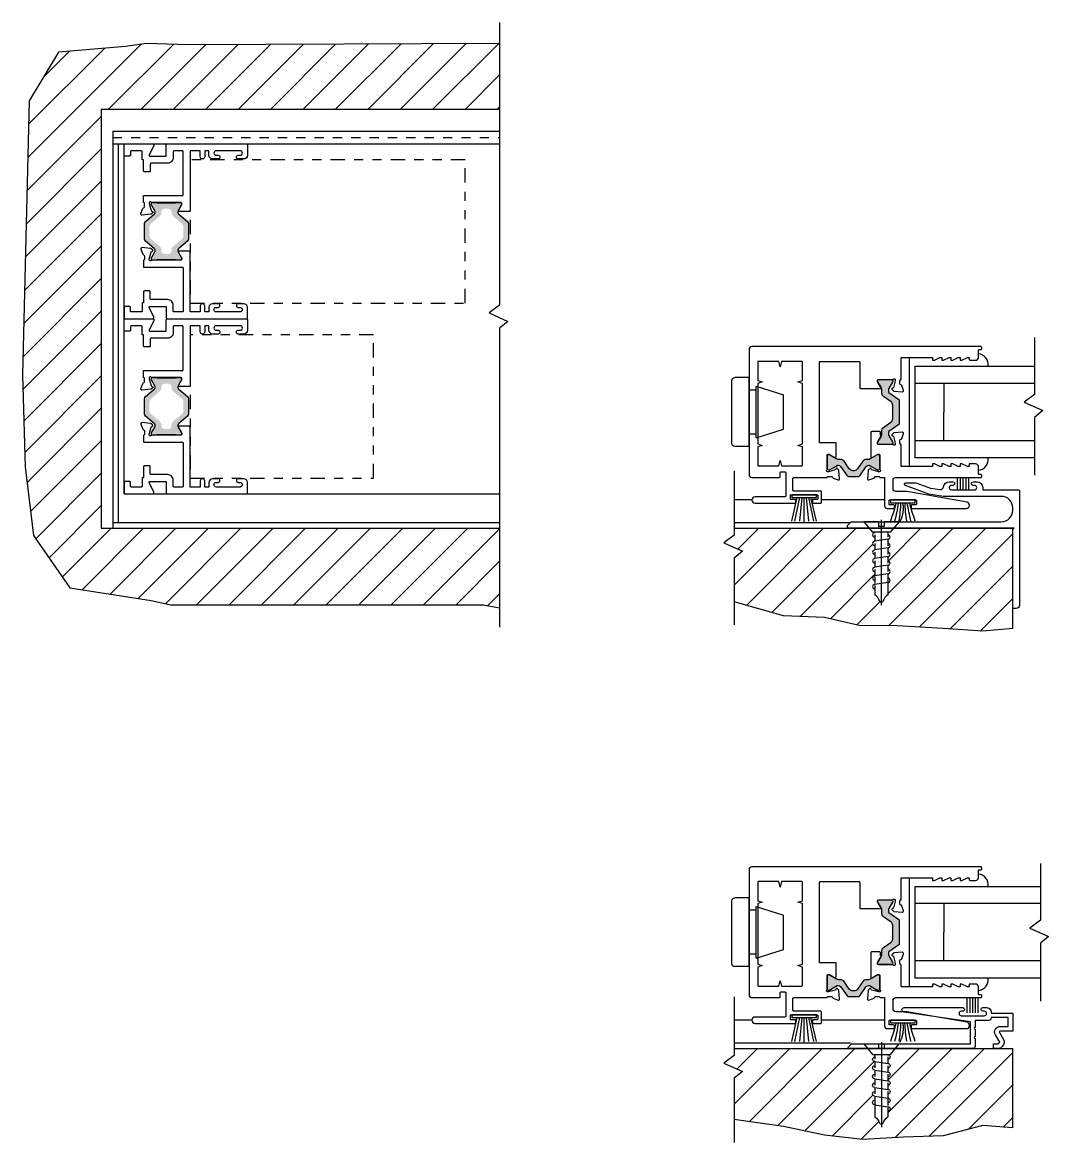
# Model space of a CAD drawing. Extents: x -7.7 to 55.8, y -21.7 to 30.1.
# Drawn here: x -7.68 to 3.51, y -10.94 to 1.27 of the extents above; entities that cross this region are included whole.
import ezdxf

# ---------------------------------------------------------------- set-up
doc = ezdxf.new("R2010")
doc.units = 0
doc.header["$LTSCALE"] = 0.25
doc.header["$MEASUREMENT"] = 0
doc.linetypes.add('HIDDEN', pattern=[0.375, 0.25, -0.125])
doc.linetypes.add('PHANTOM2', pattern=[1.25, 0.625, -0.125, 0.125, -0.125, 0.125, -0.125])
doc.layers.get('0').update_dxf_attribs({"linetype": 'CONTINUOUS'})
for name, color, linetype in [('FRAME', 1, 'CONTINUOUS'), ('GLASS-VINYL', 7, 'CONTINUOUS'), ('I-STRUT', 7, 'CONTINUOUS'), ('MISC', 7, 'CONTINUOUS'), ('SEAL', 7, 'CONTINUOUS'), ('SILL-PAN', 7, 'CONTINUOUS'), ('TEXT', 7, 'CONTINUOUS'), ('TRACK', 7, 'CONTINUOUS'), ('VENT', 5, 'CONTINUOUS'), ('WALL', 7, 'CONTINUOUS')]:
    doc.layers.add(name, color=color, linetype=linetype)
doc.styles.get("Standard").update_dxf_attribs({"font": 'simplex.shx'})

# ---------------------------------------------------------------- blocks, each defined once
blk = doc.blocks.new('A$C02B45EA9')
for p, q in [((0, 0.909), (0.097, 0.793)), ((0.161, 0.909), (0, 0.909)), ((0.161, 0.909), (0.161, 0.857)), ((0.224, 0.857), (0.161, 0.857)), ((0.192, 0.929), (0.192, 0)), ((0.224, 0.909), (0.224, 0.857)), ((0.385, 0.909), (0.224, 0.909)), ((0.385, 0.909), (0.288, 0.793)), ((0.288, 0.793), (0.097, 0.793))]:
    blk.add_line(p, q)
at = {"linetype": 'Continuous'}
for p, q in [((0.142, 0.793), (0.118, 0.79)), ((0.122, 0.793), (0.122, 0.79)), ((0.122, 0.766), (0.122, 0.696)), ((0.263, 0.793), (0.263, 0.741)), ((0.267, 0.717), (0.118, 0.695)), ((0.267, 0.623), (0.118, 0.601)), ((0.122, 0.671), (0.122, 0.601)), ((0.263, 0.716), (0.263, 0.647)), ((0.263, 0.622), (0.263, 0.553)), ((0.267, 0.528), (0.118, 0.507)), ((0.122, 0.577), (0.122, 0.507)), ((0.263, 0.528), (0.263, 0.458)), ((0.267, 0.434), (0.118, 0.412)), ((0.122, 0.483), (0.122, 0.413)), ((0.122, 0.388), (0.122, 0.319)), ((0.263, 0.433), (0.263, 0.364)), ((0.267, 0.34), (0.118, 0.318)), ((0.267, 0.246), (0.118, 0.224)), ((0.122, 0.307), (0.122, 0.237)), ((0.263, 0.339), (0.263, 0.237)), ((0.263, 0.245), (0.263, 0.112)), ((0.122, 0.213), (0.122, 0.112)), ((0.186, 0.034), (0.199, 0.034))]:
    blk.add_line(p, q, dxfattribs=at)
for centre, radius, start, end in [((0.122, 0.766), 0.0244, 90, 270), ((0.122, 0.766), 0.0244, 90, 270), ((0.263, 0.741), 0.0244, 270, 90), ((0.122, 0.671), 0.0244, 90, 270), ((0.122, 0.671), 0.0244, 90, 270), ((0.263, 0.647), 0.0244, 270, 90), ((0.122, 0.577), 0.0244, 90, 270), ((0.122, 0.483), 0.0244, 90, 270), ((0.122, 0.483), 0.0244, 90, 270), ((0.263, 0.553), 0.0244, 270, 90), ((0.122, 0.388), 0.0244, 90, 270), ((0.263, 0.458), 0.0244, 270, 90), ((0.263, 0.364), 0.0244, 270, 90), ((0.122, 0.294), 0.0244, 90, 270), ((0.263, 0.27), 0.0244, 270, 90), ((0.122, 0.2), 0.0244, 90, 270), ((0.034, -0.012), 0.152, 20.7051, 54.5638), ((0.186, 0.044), 0.00998, 191.7651, 270), ((0.199, 0.044), 0.00998, 270, 348.2349), ((0.351, -0.012), 0.152, 125.4362, 159.2949)]:
    blk.add_arc(centre, radius, start, end, dxfattribs=at)
blk = doc.blocks.new('3711-JAMB')
h = blk.add_hatch(color=7)
h.dxf.hatch_style = 1
edge = h.paths.add_edge_path(flags=16)
edge.add_arc((-0.976, -0.753), 0.0472, -50.0002, 0, ccw=False)
edge.add_line((-0.945, -0.789), (-1.041, -0.87))
edge.add_arc((-1.011, -0.906), 0.0472, 129.9998, 180)
edge.add_line((-1.058, -0.906), (-1.058, -1.002))
edge.add_arc((-1.011, -1.002), 0.0472, 180, 230.0002)
edge.add_line((-1.041, -1.038), (-0.945, -1.119))
edge.add_arc((-0.976, -1.155), 0.0472, 0, 50.0002, ccw=False)
edge.add_line((-0.928, -1.155), (-0.928, -1.165))
edge.add_arc((-0.893, -1.165), 0.0355, 180.7985, 270)
edge.add_line((-0.893, -1.2), (-0.853, -1.2))
edge.add_arc((-0.853, -1.165), 0.0355, 270, 359.2015)
edge.add_line((-0.818, -1.165), (-0.818, -1.155))
edge.add_arc((-0.77, -1.155), 0.0472, 129.9998, 180, ccw=False)
edge.add_line((-0.801, -1.119), (-0.705, -1.038))
edge.add_arc((-0.735, -1.002), 0.0472, 309.9998, 360)
edge.add_line((-0.688, -1.002), (-0.688, -0.906))
edge.add_arc((-0.735, -0.906), 0.0472, 360, 410.0002)
edge.add_line((-0.705, -0.87), (-0.801, -0.789))
edge.add_arc((-0.77, -0.753), 0.0472, 180, 230.0002, ccw=False)
edge.add_line((-0.818, -0.753), (-0.818, -0.743))
edge.add_arc((-0.853, -0.743), 0.0355, 0.7985, 90)
edge.add_line((-0.853, -0.708), (-0.893, -0.708))
edge.add_arc((-0.893, -0.743), 0.0355, 90, 179.2015)
edge.add_line((-0.928, -0.743), (-0.928, -0.753))
edge = h.paths.add_edge_path()
edge.add_arc((-0.719, -0.744), 0.0302, 149.9999, 229.9998)
edge.add_line((-0.738, -0.767), (-0.644, -0.847))
edge.add_arc((-0.663, -0.87), 0.0302, 0, 49.9998, ccw=False)
edge.add_line((-0.633, -0.87), (-0.633, -1.038))
edge.add_arc((-0.663, -1.038), 0.0302, 310.0002, 360, ccw=False)
edge.add_line((-0.644, -1.061), (-0.738, -1.141))
edge.add_arc((-0.719, -1.164), 0.0302, 130.0002, 210.0001)
edge.add_line((-0.745, -1.179), (-0.712, -1.237))
edge.add_arc((-0.722, -1.243), 0.0119, 0, 30.0001, ccw=False)
edge.add_line((-0.71, -1.243), (-0.71, -1.257))
edge.add_arc((-0.722, -1.257), 0.0119, -89.931, 0.069, ccw=False)
edge.add_line((-0.722, -1.269), (-0.765, -1.269))
edge.add_arc((-0.765, -1.259), 0.00991, 216.8699, 270, ccw=False)
edge.add_line((-0.773, -1.265), (-0.973, -1.265))
edge.add_arc((-0.981, -1.259), 0.00991, 270, 323.1301, ccw=False)
edge.add_line((-0.981, -1.269), (-1.024, -1.269))
edge.add_arc((-1.024, -1.257), 0.0119, 180, 270, ccw=False)
edge.add_line((-1.036, -1.257), (-1.036, -1.243))
edge.add_arc((-1.024, -1.243), 0.0119, 149.9999, 180, ccw=False)
edge.add_line((-1.034, -1.237), (-1.001, -1.179))
edge.add_arc((-1.027, -1.164), 0.0302, 329.9999, 409.9998)
edge.add_line((-1.008, -1.141), (-1.102, -1.061))
edge.add_arc((-1.083, -1.038), 0.0302, 180, 229.9998, ccw=False)
edge.add_line((-1.113, -1.038), (-1.113, -0.87))
edge.add_arc((-1.083, -0.87), 0.0302, 130.0002, 180, ccw=False)
edge.add_line((-1.102, -0.847), (-1.008, -0.767))
edge.add_arc((-1.027, -0.744), 0.0302, 310.0002, 390.0001)
edge.add_line((-1.001, -0.729), (-1.034, -0.671))
edge.add_arc((-1.024, -0.665), 0.0119, 180, 210.0001, ccw=False)
edge.add_line((-1.036, -0.665), (-1.036, -0.651))
edge.add_arc((-1.024, -0.651), 0.0119, 90, 180, ccw=False)
edge.add_line((-1.024, -0.639), (-0.981, -0.639))
edge.add_arc((-0.981, -0.649), 0.00991, 36.8699, 90, ccw=False)
edge.add_line((-0.973, -0.643), (-0.773, -0.643))
edge.add_arc((-0.765, -0.649), 0.00991, 90, 143.1301, ccw=False)
edge.add_line((-0.765, -0.639), (-0.722, -0.639))
edge.add_arc((-0.722, -0.651), 0.0119, -0.069, 89.931, ccw=False)
edge.add_line((-0.71, -0.651), (-0.71, -0.665))
edge.add_arc((-0.722, -0.665), 0.0119, -30.0001, 0, ccw=False)
edge.add_line((-0.712, -0.671), (-0.745, -0.729))
for points in [[(-1.037, -0.21), (-1.039, -0.21, 0.414214), (-1.049, -0.22), (-1.049, -0.294, -0.414214), (-1.059, -0.304), (-1.114, -0.304, -0.414214), (-1.124, -0.294), (-1.124, -0.175), (-1.138, -0.175), (-1.138, -0.085, 0.414214), (-1.148, -0.075), (-1.255, -0.075, 0.414214), (-1.265, -0.085), (-1.265, -0.125, -0.414214), (-1.275, -0.135), (-1.323, -0.135, -0.414214), (-1.333, -0.125), (-1.333, -0.01, -0.414214), (-1.323, 0), (-1.026, 0, -0.546624), (-1.011, -0.023), (-1.062, -0.121, 0.546624), (-1.053, -0.135), (-0.885, -0.135, 0.414214), (-0.875, -0.125), (-0.875, -0.01, -0.414214), (-0.865, 0), (0, 0, -0.414214), (0.01, -0.01), (0.01, -0.125, -0.414214), (-0.03, -0.165), (-0.09, -0.165, -0.414214), (-0.11, -0.145, -0.414214), (-0.09, -0.125), (-0.07, -0.125, 0.414214), (-0.045, -0.1), (-0.045, -0.1, 0.414214), (-0.07, -0.075), (-0.331, -0.075, 0.414214), (-0.355, -0.1), (-0.355, -0.1, 0.414214), (-0.331, -0.125), (-0.31, -0.125, -0.414214), (-0.29, -0.145), (-0.29, -0.145, -0.414214), (-0.309, -0.165), (-0.37, -0.165, -0.414214), (-0.41, -0.125), (-0.41, -0.075), (-0.455, -0.075), (-0.455, -0.14, -0.414214), (-0.48, -0.165), (-0.48, -0.165, -0.414214), (-0.505, -0.141), (-0.505, -0.075), (-0.615, -0.075), (-0.615, -0.737), (-0.736, -0.737, -0.585524), (-0.742, -0.725), (-0.708, -0.665, 0.137872), (-0.706, -0.659), (-0.706, -0.651, 0.414214), (-0.718, -0.639), (-1.032, -0.639, -0.213422), (-1.04, -0.635, 0.6885), (-1.061, -0.643), (-1.061, -0.649, 0.065543), (-1.061, -0.652), (-1.04, -0.728, 0.267949), (-1.032, -0.736), (-1.028, -0.737, -0.57735), (-1.024, -0.751), (-1.038, -0.765, -0.176327), (-1.046, -0.768), (-1.139, -0.777, -0.548619), (-1.151, -0.761), (-1.131, -0.705, -0.263725), (-1.122, -0.698, 0.359508), (-1.112, -0.686), (-1.112, -0.651, 0.414214), (-1.124, -0.639), (-1.124, -0.564), (-0.7, -0.564, 0.414214), (-0.69, -0.554), (-0.69, -0.085, 0.414214), (-0.7, -0.075), (-0.79, -0.075, 0.414214), (-0.8, -0.085), (-0.8, -0.15, -0.414214), (-0.86, -0.21), (-1.039, -0.21)], [(-1.037, -1.698), (-1.039, -1.698, -0.414214), (-1.049, -1.688), (-1.049, -1.614, 0.414214), (-1.059, -1.604), (-1.114, -1.604, 0.414214), (-1.124, -1.614), (-1.124, -1.733), (-1.138, -1.733), (-1.138, -1.823, -0.414214), (-1.148, -1.833), (-1.255, -1.833, -0.414214), (-1.265, -1.823), (-1.265, -1.783, 0.414214), (-1.275, -1.773), (-1.323, -1.773, 0.414214), (-1.333, -1.783), (-1.333, -1.898, 0.414214), (-1.323, -1.908), (-1.026, -1.908, 0.546624), (-1.011, -1.885), (-1.062, -1.787, -0.546624), (-1.053, -1.773), (-0.885, -1.773, -0.414214), (-0.875, -1.783), (-0.875, -1.898, 0.414214), (-0.865, -1.908), (0, -1.908, 0.414214), (0.01, -1.898), (0.01, -1.783, 0.414214), (-0.03, -1.743), (-0.09, -1.743, 0.414214), (-0.11, -1.763, 0.414214), (-0.09, -1.783), (-0.07, -1.783, -0.414214), (-0.045, -1.808), (-0.045, -1.808, -0.414214), (-0.07, -1.833), (-0.331, -1.833, -0.414214), (-0.355, -1.808), (-0.355, -1.808, -0.414214), (-0.331, -1.783), (-0.31, -1.783, 0.414214), (-0.29, -1.763), (-0.29, -1.763, 0.414214), (-0.309, -1.743), (-0.37, -1.743, 0.414214), (-0.41, -1.783), (-0.41, -1.833), (-0.455, -1.833), (-0.455, -1.768, 0.414214), (-0.48, -1.743), (-0.48, -1.743, 0.414214), (-0.505, -1.767), (-0.505, -1.833), (-0.615, -1.833), (-0.615, -1.171), (-0.736, -1.171, 0.585524), (-0.742, -1.183), (-0.708, -1.243, -0.137872), (-0.706, -1.249), (-0.706, -1.257, -0.414214), (-0.718, -1.269), (-1.032, -1.269, 0.213422), (-1.04, -1.273, -0.6885), (-1.061, -1.265), (-1.061, -1.259, -0.065543), (-1.061, -1.256), (-1.04, -1.18, -0.267949), (-1.032, -1.172), (-1.028, -1.171, 0.57735), (-1.024, -1.157), (-1.038, -1.143, 0.176327), (-1.046, -1.14), (-1.139, -1.131, 0.548619), (-1.151, -1.147), (-1.131, -1.203, 0.263725), (-1.122, -1.21, -0.359508), (-1.112, -1.222), (-1.112, -1.257, -0.414214), (-1.124, -1.269), (-1.124, -1.344), (-0.7, -1.344, -0.414214), (-0.69, -1.354), (-0.69, -1.823, -0.414214), (-0.7, -1.833), (-0.79, -1.833, -0.414214), (-0.8, -1.823), (-0.8, -1.758, 0.414214), (-0.86, -1.698), (-1.039, -1.698)]]:
    blk.add_lwpolyline(points, format="xyb")
at = {"color": 7}
blk.add_lwpolyline([(-0.745, -0.729, 0.36397), (-0.738, -0.767), (-0.644, -0.847, -0.221694), (-0.633, -0.87), (-0.633, -1.038, -0.221694), (-0.644, -1.061), (-0.738, -1.141, 0.36397), (-0.745, -1.179), (-0.712, -1.237, -0.131653), (-0.71, -1.243), (-0.71, -1.257, -0.414214), (-0.722, -1.269), (-0.765, -1.269, -0.236068), (-0.773, -1.265), (-0.973, -1.265, -0.236068), (-0.981, -1.269), (-1.024, -1.269, -0.414214), (-1.036, -1.257), (-1.036, -1.243, -0.131653), (-1.034, -1.237), (-1.001, -1.179, 0.36397), (-1.008, -1.141), (-1.102, -1.061, -0.221694), (-1.113, -1.038), (-1.113, -0.87, -0.221694), (-1.102, -0.847), (-1.008, -0.767, 0.36397), (-1.001, -0.729), (-1.034, -0.671, -0.131653), (-1.036, -0.665), (-1.036, -0.651, -0.414214), (-1.024, -0.639), (-0.981, -0.639, -0.236068), (-0.973, -0.643), (-0.773, -0.643, -0.236068), (-0.765, -0.639), (-0.722, -0.639, -0.414214), (-0.71, -0.651), (-0.71, -0.665, -0.131653), (-0.712, -0.671)], format="xyb", close=True, dxfattribs=at)
blk = doc.blocks.new('25064-18mmX6mm-I-STRUT')
at = {"layer": 'I-STRUT'}
h = blk.add_hatch(color=256, dxfattribs=at)
h.dxf.hatch_style = 1
h.paths.add_polyline_path([(-0.22, 0.353, 0.414214), (-0.236, 0.338, 0.469068), (-0.235, 0.326), (-0.189, 0.246), (-0.189, 0.199, 0.244698), (-0.172, 0.167), (-0.088, 0.108, -0.244698), (-0.071, 0.076), (-0.071, -0.077, -0.244698), (-0.088, -0.11), (-0.172, -0.169, 0.384668), (-0.192, -0.218, -0.227519), (-0.195, -0.258), (-0.235, -0.327, 0.131652), (-0.236, -0.331, 0.640011), (-0.22, -0.355), (-0.087, -0.355, 0.414214), (-0.071, -0.339, 0.469068), (-0.072, -0.327), (-0.118, -0.247), (-0.118, -0.217), (-0.005, -0.138, 0.244698), (0, -0.129), (0, -0.127), (0, 0.127, 0.244698), (-0.005, 0.137), (-0.118, 0.216), (-0.118, 0.246), (-0.072, 0.326, 0.131652), (-0.071, 0.33, 0.640011), (-0.087, 0.353)])
blk.add_lwpolyline([(0, -0.13), (0, -0.127), (0, 0.127, 0.244698), (-0.005, 0.137), (-0.113, 0.212, -0.244698), (-0.118, 0.222), (-0.118, 0.233, -0.131652), (-0.112, 0.257), (-0.072, 0.326, 0.131652), (-0.071, 0.33), (-0.071, 0.338, 0.414214), (-0.087, 0.353), (-0.22, 0.353, 0.414214), (-0.236, 0.338), (-0.236, 0.33, 0.131652), (-0.235, 0.326), (-0.195, 0.257, -0.131652), (-0.189, 0.233), (-0.189, 0.199, 0.244698), (-0.172, 0.167), (-0.088, 0.108, -0.244698), (-0.071, 0.076), (-0.071, -0.077, -0.244698), (-0.088, -0.11), (-0.172, -0.169, 0.244698), (-0.189, -0.201), (-0.189, -0.235, -0.131652), (-0.195, -0.258), (-0.235, -0.327, 0.131652), (-0.236, -0.331), (-0.236, -0.339, 0.414214), (-0.22, -0.355), (-0.087, -0.355, 0.414214), (-0.071, -0.339), (-0.071, -0.331, 0.131652), (-0.072, -0.327), (-0.112, -0.258, -0.131652), (-0.118, -0.235), (-0.118, -0.224, -0.244698), (-0.113, -0.214), (-0.005, -0.138, 0.244698), (0, -0.129)], format="xyb", dxfattribs=at)
blk = doc.blocks.new('3728-1-FIXED-INTERLOCKER')
at = {"layer": 'VENT', "linetype": 'Continuous'}
blk.add_lwpolyline([(-0.917, 0.72), (-0.971, 0.739), (-0.972, 0.739, 0.548619), (-0.987, 0.727), (-0.979, 0.636, 0.176327), (-0.976, 0.629), (-0.962, 0.615, 0.57735), (-0.949, 0.618), (-0.947, 0.622, -0.267949), (-0.939, 0.631), (-0.867, 0.65, -0.065543), (-0.864, 0.65), (-0.855, 0.65, -0.6885), (-0.848, 0.63, 0.213422), (-0.852, 0.621), (-0.852, 0.471, -0.414214), (-0.863, 0.459), (-0.872, 0.459, -0.137872), (-0.878, 0.461), (-0.933, 0.495, 0.585524), (-0.948, 0.486), (-0.948, 0.334), (-0.767, 0.334), (-0.767, -0.543, -0.414214), (-0.777, -0.553), (-1.196, -0.553, -0.414214), (-1.206, -0.543), (-1.206, -0.268, 0.414214), (-1.216, -0.258), (-1.432, -0.258, 0.585524), (-1.439, -0.27), (-1.403, -0.329, -0.137872), (-1.401, -0.335), (-1.401, -0.343, -0.414214), (-1.413, -0.355), (-1.565, -0.355, 0.213422), (-1.574, -0.359, -0.6885), (-1.594, -0.351), (-1.594, -0.342, -0.065543), (-1.594, -0.339), (-1.575, -0.267, -0.267949), (-1.566, -0.259), (-1.562, -0.258, 0.57735), (-1.559, -0.245), (-1.573, -0.231, 0.176327), (-1.58, -0.227), (-1.671, -0.219, 0.548619), (-1.683, -0.235), (-1.683, -0.235), (-1.664, -0.289, 0.263725), (-1.655, -0.297, -0.359508), (-1.645, -0.308), (-1.645, -0.343, -0.414214), (-1.657, -0.355), (-1.657, -0.585, -0.414214), (-1.667, -0.595), (-2, -0.595), (-2, -0.565), (-2.02, -0.565), (-2.08, -0.595), (-2.1, -0.595), (-2.1, -0.565), (-2.12, -0.565), (-2.18, -0.595), (-2.2, -0.595), (-2.2, -0.565), (-2.22, -0.565), (-2.28, -0.595), (-2.3, -0.595), (-2.3, -0.565), (-2.32, -0.565), (-2.38, -0.595), (-2.4, -0.595), (-2.4, -0.575, 0.414214), (-2.41, -0.565), (-2.47, -0.565, 0.414214), (-2.5, -0.595), (-2.5, -0.671, -0.414214), (-2.51, -0.681), (-2.526, -0.681, 0.414214), (-2.536, -0.691), (-2.536, -0.703, 0.414214), (-2.526, -0.713), (-0.03, -0.713, 0.414214), (0, -0.683), (0, 0.683, 0.414214), (-0.03, 0.713), (-0.328, 0.713, 0.414214), (-0.338, 0.703), (-0.338, 0.661, -0.414214), (-0.348, 0.651), (-0.39, 0.651, -0.414214), (-0.4, 0.661), (-0.4, 0.914, -0.414214), (-0.39, 0.924), (-0.066, 0.924, 1), (-0.066, 0.994), (-0.5, 0.994, 0.414214), (-0.51, 0.984), (-0.51, 0.964, 0.414214), (-0.5, 0.954), (-0.46, 0.954, -0.414214), (-0.45, 0.944), (-0.45, 0.911, -0.414214), (-0.46, 0.901), (-0.74, 0.901, -0.414214), (-0.75, 0.911), (-0.75, 0.944, -0.414214), (-0.74, 0.954), (-0.7, 0.954, 0.414214), (-0.69, 0.964), (-0.69, 0.984, 0.414214), (-0.7, 0.994), (-0.78, 0.994, 0.414214), (-0.79, 0.984), (-0.79, 0.871, 0.414214), (-0.78, 0.861), (-0.488, 0.861, -0.414214), (-0.478, 0.851), (-0.478, 0.723, -0.414214), (-0.488, 0.713), (-0.852, 0.713, -0.414214), (-0.863, 0.701), (-0.898, 0.701, -0.359508), (-0.909, 0.711, 0.263725), (-0.917, 0.72), (-0.971, 0.739), (-0.972, 0.739, 0.548619), (-0.987, 0.727), (-0.979, 0.636)], format="xyb", dxfattribs=at)
blk.add_lwpolyline([(-0.094, -0.343), (-0.144, -0.328), (-0.094, -0.312), (-0.094, 0.348), (-0.144, 0.363), (-0.094, 0.379), (-0.094, 0.578, 0.414214), (-0.104, 0.588), (-0.323, 0.588), (-0.338, 0.528), (-0.354, 0.588), (-0.572, 0.588, 0.414214), (-0.582, 0.578), (-0.582, 0.379), (-0.531, 0.363), (-0.582, 0.348), (-0.582, -0.313), (-0.531, -0.328), (-0.582, -0.344), (-0.582, -0.543, 0.414214), (-0.572, -0.553), (-0.354, -0.553), (-0.338, -0.493), (-0.323, -0.553), (-0.104, -0.553, 0.414214), (-0.094, -0.543)], format="xyb", close=True, dxfattribs=at)
blk = doc.blocks.new('3728-2-FIXED-INTERLOCKER')
at = {"layer": 'VENT', "linetype": 'Continuous'}
blk.add_lwpolyline([(-1.826, 1.001, -0.414214), (-1.816, 1.011), (-1.776, 1.011, 0.414214), (-1.766, 1.021), (-1.766, 1.041, 0.414214), (-1.776, 1.051), (-2.37, 1.051, 0.916331), (-2.376, 0.982), (-1.72, 0.866), (-1.6, 0.866, -0.414214), (-1.57, 0.836), (-1.57, 0.743, -0.414214), (-1.6, 0.713), (-2.526, 0.713, 0.414214), (-2.536, 0.703), (-2.536, 0.691, 0.414214), (-2.526, 0.681), (-2.51, 0.681, -0.414214), (-2.5, 0.671), (-2.5, 0.595, 0.414214), (-2.47, 0.565), (-2.4, 0.565), (-2.4, 0.595), (-2.38, 0.595), (-2.32, 0.565), (-2.3, 0.565), (-2.3, 0.595), (-2.28, 0.595), (-2.22, 0.565), (-2.2, 0.565), (-2.2, 0.595), (-2.18, 0.595), (-2.12, 0.565), (-2.1, 0.565), (-2.1, 0.595), (-2.08, 0.595), (-2.02, 0.565), (-2, 0.565), (-2, 0.595), (-1.667, 0.595, -0.414214), (-1.657, 0.585), (-1.657, 0.354, -0.414214), (-1.645, 0.342), (-1.645, 0.307, -0.359508), (-1.655, 0.296, 0.263725), (-1.664, 0.289), (-1.683, 0.234), (-1.683, 0.234, 0.548619), (-1.671, 0.218), (-1.58, 0.226, 0.176327), (-1.573, 0.23), (-1.559, 0.244, 0.57735), (-1.562, 0.257), (-1.566, 0.258, -0.267949), (-1.575, 0.266), (-1.594, 0.338, -0.065543), (-1.594, 0.341), (-1.594, 0.35, -0.6885), (-1.574, 0.358, 0.213422), (-1.565, 0.354), (-1.413, 0.354, -0.414214), (-1.401, 0.342), (-1.401, 0.334, -0.137872), (-1.403, 0.328), (-1.439, 0.269, 0.585524), (-1.432, 0.257), (-1.432, 0.223, 0.414214), (-1.422, 0.213), (-1.337, 0.213, 0.414214), (-1.327, 0.223), (-1.327, 0.488, 0.585524), (-1.342, 0.496), (-1.4, 0.461, -0.137872), (-1.406, 0.459), (-1.415, 0.459, -0.414214), (-1.426, 0.471), (-1.426, 0.621, 0.213422), (-1.43, 0.63, -0.6885), (-1.423, 0.65), (-1.414, 0.65, -0.065543), (-1.411, 0.65), (-1.339, 0.631, -0.267949), (-1.33, 0.622), (-1.329, 0.618, 0.57735), (-1.316, 0.615), (-1.302, 0.629, 0.176327), (-1.299, 0.636), (-1.291, 0.727, 0.548619), (-1.306, 0.739), (-1.306, 0.739), (-1.361, 0.72, 0.263725), (-1.368, 0.711, -0.359508), (-1.38, 0.701), (-1.415, 0.701, -0.414214), (-1.426, 0.713), (-1.476, 0.713), (-1.476, 0.759), (-1.476, 1.021, 0.414214), (-1.506, 1.051), (-1.576, 1.051, 0.414214), (-1.586, 1.041), (-1.586, 1.021, 0.414214), (-1.576, 1.011), (-1.536, 1.011, -0.414214), (-1.526, 1.001), (-1.526, 0.968, -0.414214), (-1.536, 0.958), (-1.816, 0.958, -0.414214), (-1.826, 0.968)], format="xyb", close=True, dxfattribs=at)
blk = doc.blocks.new('25066-14.6mmX6mm-I-STRUT')
at = {"layer": 'I-STRUT'}
h = blk.add_hatch(color=256, dxfattribs=at)
h.dxf.hatch_style = 1
h.paths.add_polyline_path([(-0.007, -0.063), (0, -0.063), (0.007, -0.063, -0.244698), (0.045, -0.083), (0.103, -0.165, 0.304221), (0.151, -0.186, -0.181711), (0.184, -0.191), (0.22, -0.213), (0.26, -0.235, 0.131652), (0.264, -0.236, 0.640011), (0.287, -0.22), (0.287, -0.201), (0.287, -0.106), (0.287, -0.087, 0.414214), (0.272, -0.071, 0.469068), (0.26, -0.072), (0.22, -0.095), (0.176, -0.12, -0.131652), (0.17, -0.122), (0.166, -0.122, -0.244698), (0.14, -0.109), (0.07, -0.008, 0.244698), (0.054, 0), (0, 0), (-0.054, 0, 0.244698), (-0.07, -0.008), (-0.14, -0.109, -0.244698), (-0.166, -0.122), (-0.173, -0.122), (-0.26, -0.072, 0.131652), (-0.264, -0.071, 0.640011), (-0.287, -0.087), (-0.287, -0.106), (-0.287, -0.201), (-0.287, -0.22, 0.414214), (-0.272, -0.236, 0.469068), (-0.26, -0.235), (-0.173, -0.185), (-0.141, -0.185, 0.244698), (-0.103, -0.165), (-0.045, -0.083, -0.244698)])
blk.add_lwpolyline([(-0.264, -0.071), (-0.272, -0.071, 0.414214), (-0.287, -0.087), (-0.287, -0.106), (-0.287, -0.201), (-0.287, -0.22, 0.414214), (-0.272, -0.236), (-0.264, -0.236, 0.131652), (-0.26, -0.235), (-0.184, -0.191, -0.131652), (-0.16, -0.185), (-0.141, -0.185, 0.244698), (-0.103, -0.165), (-0.045, -0.083, -0.244698), (-0.007, -0.063), (0, -0.063), (0.007, -0.063, -0.244698), (0.045, -0.083), (0.103, -0.165, 0.244698), (0.141, -0.185), (0.16, -0.185, -0.131652), (0.184, -0.191), (0.22, -0.213), (0.26, -0.235, 0.131652), (0.264, -0.236), (0.272, -0.236, 0.414214), (0.287, -0.22), (0.287, -0.201), (0.287, -0.106), (0.287, -0.087, 0.414214), (0.272, -0.071), (0.264, -0.071, 0.131652), (0.26, -0.072), (0.22, -0.095), (0.176, -0.12, -0.131652), (0.17, -0.122), (0.166, -0.122, -0.244698), (0.14, -0.109), (0.07, -0.008, 0.244698), (0.054, 0), (0, 0), (-0.054, 0, 0.244698), (-0.07, -0.008), (-0.14, -0.109, -0.244698), (-0.166, -0.122), (-0.17, -0.122, -0.131652), (-0.176, -0.12), (-0.26, -0.072), (-0.261, -0.071), (-0.264, -0.071, -0.131652), (-0.26, -0.072)], format="xyb", dxfattribs=at)
blk = doc.blocks.new('A$C1D443341')
for p, q in [((0.188, 0.75), (0.031, 0.75)), ((0.188, 0.75), (0.188, 0)), ((0, 0.719), (0, 0.031)), ((0.264, 0.615), (0.188, 0.615)), ((0.264, 0.656), (0.562, 0.563)), ((0.264, 0.656), (0.264, 0.094)), ((0.562, 0.563), (0.562, 0.187)), ((0.264, 0.135), (0.188, 0.135)), ((0.264, 0.094), (0.562, 0.187)), ((0.188, 0), (0.031, 0))]:
    blk.add_line(p, q)
for centre, start, end in [((0.031, 0.719), 90, 180), ((0.031, 0.031), 180, 270)]:
    blk.add_arc(centre, 0.031, start, end)
blk = doc.blocks.new('*U177')
for centre, radius, start, end in [((-0.393, 1.839), 1.814, 283.4872, 290.1344), ((-0.254, 1.981), 1.953, 278.3647, 284.3947), ((-0.05, 1.917), 1.895, 272.4104, 278.5292), ((-0.05, -1.917), 1.895, 81.4708, 87.5896), ((-0.254, -1.981), 1.953, 75.6053, 81.6353), ((-0.393, -1.839), 1.814, 69.8656, 76.5128)]:
    blk.add_arc(centre, radius, start, end)
at = {"layer": 'SEAL'}
blk.add_lwpolyline([(0, -0.135), (0, 0.135), (0.03, 0.135), (0.03, -0.135)], close=True, dxfattribs=at)
at = {"layer": 'SEAL', "const_width": 0.015}
blk.add_lwpolyline([(0.03, 0, 0.171612), (0.244, 0.034)], format="xyb", dxfattribs=at)
at = {"flags": 9}
for tag, p in [('MANUFACTURER_PART_#', (0, -0.199)), ('FLEETWOOD_PART_#', (-0.001, -0.249))]:
    blk.add_attdef(tag, p, '', height=0.0312, dxfattribs=at)
blk = doc.blocks.new('19117-Seal')
for p, q in [((0.29, 0.135), (0.03, 0.074)), ((0.03, 0.049), (0.29, 0.103)), ((0.03, 0.024), (0.29, 0.049)), ((0.03, -0.024), (0.29, -0.049)), ((0.03, -0.049), (0.29, -0.103)), ((0.29, -0.135), (0.03, -0.074))]:
    blk.add_line(p, q)
at = {"const_width": 0.015}
blk.add_lwpolyline([(0.03, 0), (0.312, 0)], dxfattribs=at)
at = {"layer": 'SEAL'}
blk.add_lwpolyline([(0, -0.135), (0, 0.135), (0.03, 0.135), (0.03, -0.135)], close=True, dxfattribs=at)
at = {"flags": 9}
for tag, p in [('MANUFACTURER_PART_#', (0, -0.199)), ('FLEETWOOD_PART_#', (-0.001, -0.249))]:
    blk.add_attdef(tag, p, '', height=0.0312, dxfattribs=at)
blk = doc.blocks.new('*U178')
for name, p in [('3728-1-FIXED-INTERLOCKER', (1.812, 0)), ('3728-2-FIXED-INTERLOCKER', (1.812, 0)), ('25066-14.6mmX6mm-I-STRUT', (0.674, 0.702))]:
    blk.add_blockref(name, p)
at = {"xscale": -1}
blk.add_blockref('25064-18mmX6mm-I-STRUT', (0.175, 0), dxfattribs=at)
at = {"layer": 'MISC', "xscale": -1}
blk.add_blockref('A$C1D443341', (2, -0.375), dxfattribs=at)
at = {"layer": 'SEAL', "xscale": -1, "rotation": 270}
for name, p in [('*U177', (0.136, 0.958)), ('19117-Seal', (1.212, 0.901))]:
    blk.add_blockref(name, p, dxfattribs=at)
blk = doc.blocks.new('*U188')
at = {"xscale": -1}
blk.add_blockref('*U178', (0.562, -0.954), dxfattribs=at)
blk = doc.blocks.new('A$C65D31368')
at = {"layer": 'MISC', "extrusion": (0, 0, -1), "xscale": 0.25, "yscale": 0.25, "zscale": -0.25}
blk.add_blockref('A$C02B45EA9', (-0.0962, 0), dxfattribs=at)

msp = doc.modelspace()

# ---------------------------------------------------------------- hatches: boundary and pattern name
at = {"layer": 'TEXT'}
h = msp.add_hatch(dxfattribs=at)
h.set_pattern_fill('ANSI31', color=256, scale=2, style=0)
h.set_pattern_definition([(45, (-9.52366, -8.11958), (-0.1767767, 0.1767767), [])])
h.paths.add_polyline_path([(-5.87199, 1.02483), (-6.32437, 1.04041), (-6.55223, 1.00924), (-7.28437, 0.9469), (-7.6026, 0.41422), (-7.67631, -2.57139), (-7.64697, -3.57464), (-7.55506, -4.32392), (-7.1603, -4.89374), (-6.27144, -5.03371), (-6.05918, -5.08047), (-2.64852, -5.08047), (-2.47352, -5.11164), (-2.47352, -4.24483), (-6.8159, -4.24483), (-6.8159, 0.32119), (-2.47352, 0.32119), (-2.47352, 1.03847)])
at = {"layer": 'TRACK'}
h = msp.add_hatch(dxfattribs=at)
h.set_pattern_fill('ANSI31', color=256, scale=2, style=0)
h.paths.add_polyline_path([(3.12094, -4.24481), (1.81992, -4.24481), (1.78308, -4.28871), (1.75853, -4.28871), (1.75853, -4.31626, -0.94475952), (1.7613, -4.36499), (1.75853, -4.36539), (1.75853, -4.41054, -0.94475952), (1.7613, -4.45926), (1.75853, -4.45967), (1.75853, -4.50482, -0.94475952), (1.7613, -4.55354), (1.75853, -4.55395), (1.75853, -4.59909, -0.94475952), (1.7613, -4.64782), (1.75853, -4.64822), (1.75853, -4.69337, -0.94475952), (1.7613, -4.7421), (1.75853, -4.7425), (1.75853, -4.78765, -0.94475952), (1.7613, -4.83638), (1.75853, -4.83678), (1.75853, -4.84478), (1.75853, -4.96978, 0.14882082), (1.70449, -5.03987, -0.35527225), (1.69472, -5.04781), (1.68116, -5.04781, -0.35527225), (1.67139, -5.03987, 0.14882082), (1.61734, -4.96978), (1.61734, -4.90638, -0.94475952), (1.61457, -4.85765), (1.68794, -4.84701), (1.68794, -4.75274), (1.61734, -4.76297), (1.61734, -4.76321, 0.02840478), (1.61457, -4.76337), (1.61311, -4.76358, -0.01517146), (1.61457, -4.76337), (1.61734, -4.76297), (1.61734, -4.71782, -0.94475952), (1.61457, -4.66909), (1.61734, -4.66869), (1.61734, -4.62354, -0.94475952), (1.61457, -4.57481), (1.61734, -4.57441), (1.61734, -4.52926, -0.94475952), (1.61457, -4.48053), (1.61734, -4.48013), (1.61734, -4.43498, -0.94475952), (1.61457, -4.38625), (1.61734, -4.38585), (1.61734, -4.3407, -0.94724372), (1.6147, -4.29196), (1.61734, -4.29158), (1.61734, -4.28871), (1.5928, -4.28871), (1.55596, -4.24481), (0.08402, -4.24481), (0.08402, -4.3202), (-0.03021, -4.40447), (0.17367, -4.49593), (0.08402, -4.5702), (0.08402, -5.0472), (0.62241, -5.20023), (1.06687, -5.21641), (1.44536, -5.30345), (1.8601, -5.30779), (2.36214, -5.33918), (2.79389, -5.3667), (3.12094, -5.33918)])
h = msp.add_hatch(dxfattribs=at)
h.set_pattern_fill('ANSI31', color=256, scale=2, style=0)
h.paths.add_polyline_path([(3.12094, -9.91592), (1.83838, -9.91592), (1.77507, -9.99137, -0.68357877), (1.75853, -10.03381), (1.75853, -10.07896), (1.7613, -10.07936, -0.94475952), (1.75853, -10.12809), (1.75853, -10.17324), (1.7613, -10.17364, -0.94475952), (1.75853, -10.22237), (1.75853, -10.26752), (1.7613, -10.26792, -0.94475952), (1.75853, -10.31665), (1.75853, -10.3618), (1.7613, -10.3622, -0.94475952), (1.75853, -10.41093), (1.75853, -10.45608), (1.7613, -10.45648, -0.94475952), (1.75853, -10.50521), (1.75853, -10.55036), (1.7613, -10.55076, -0.94475952), (1.75853, -10.59949), (1.75853, -10.66289, 0.14882082), (1.70449, -10.73298, -0.35527225), (1.69472, -10.74092), (1.67414, -10.74092, 0.0090398), (1.67239, -10.73571, -0.07335709), (1.67139, -10.73298, 0.14882082), (1.61734, -10.66289), (1.61734, -10.52989), (1.61457, -10.52949, -0.94475952), (1.61734, -10.48076), (1.61734, -10.43561), (1.61457, -10.43521, -0.94475952), (1.61734, -10.38648), (1.61734, -10.34133), (1.61457, -10.34093, -0.94475952), (1.61734, -10.2922), (1.61734, -10.24706), (1.61457, -10.24665, -0.94475952), (1.61734, -10.19793), (1.61734, -10.15278), (1.61457, -10.15237, -0.94475952), (1.61734, -10.10365), (1.61734, -10.0585), (1.61457, -10.0581, -0.94475952), (1.61734, -10.00937), (1.61734, -9.98182), (1.5928, -9.98182), (1.5375, -9.91592), (1.33726, -9.91592), (0.08402, -9.91592), (0.08402, -9.99131), (-0.03021, -10.07558), (0.17367, -10.16704), (0.08402, -10.24131), (0.08402, -10.69211), (0.62241, -10.76842), (1.06687, -10.86132), (1.48593, -10.90779), (1.93038, -10.88242), (2.36214, -10.86973), (2.79389, -10.75555), (3.12094, -10.78092)])

# ---------------------------------------------------------------- linework, layer by layer
at = {"color": 7}
for p, q in [((3.35925, -2.6653), (2.05843, -2.6653)), ((2.37093, -2.6653), (2.37093, -2.9778)), ((2.37093, -3.2903), (2.37093, -2.9778)), ((3.35925, -3.2903), (2.05843, -3.2903)), ((2.51865, -3.82681), (2.51865, -3.69084)), ((2.54965, -3.82681), (2.54965, -3.69084)), ((2.58065, -3.82681), (2.58065, -3.69084)), ((2.61165, -3.82681), (2.61165, -3.69084)), ((2.64265, -3.82681), (2.64265, -3.69084)), ((3.42175, -8.33641), (2.05843, -8.33641)), ((2.37093, -8.33641), (2.37093, -8.64891)), ((2.37093, -8.96141), (2.37093, -8.64891)), ((3.42175, -8.96141), (2.05843, -8.96141)), ((2.62493, -9.52792), (2.62493, -9.36192)), ((2.62493, -9.52792), (2.62493, -9.36192)), ((2.65493, -9.52792), (2.65493, -9.36192)), ((2.65493, -9.52792), (2.65493, -9.36192)), ((2.68493, -9.52792), (2.68493, -9.36192)), ((2.68493, -9.52792), (2.68493, -9.36192)), ((2.71493, -9.52792), (2.71493, -9.36192)), ((2.71493, -9.52792), (2.71493, -9.36192)), ((2.74493, -9.52792), (2.74493, -9.36192)), ((2.74493, -9.52792), (2.74493, -9.36192))]:
    msp.add_line(p, q, dxfattribs=at)
for points in [[(3.35925, -3.4778), (2.05843, -3.4778), (2.05843, -2.9778), (2.05843, -2.4778), (3.35925, -2.4778)], [(3.42175, -9.14891), (2.05843, -9.14891), (2.05843, -8.64891), (2.05843, -8.14891), (3.42175, -8.14891)]]:
    msp.add_lwpolyline(points, dxfattribs=at)
at = {"color": 1}
msp.add_lwpolyline([(3.13594, -4.24481), (1.32794, -4.24481, -0.41421356), (1.31794, -4.23481), (1.31794, -4.21281), (1.35794, -4.17281), (1.67794, -4.17281), (1.68794, -4.18281), (1.69794, -4.17281), (2.99594, -4.17281, 0.41421356), (3.12094, -4.04781), (3.12094, -4.02181, 0.41421356), (2.99594, -3.89681), (2.36494, -3.89681), (2.20696, -3.87243), (1.94986, -3.77885, -0.83909963), (1.95533, -3.74781), (2.06341, -3.74781), (2.22394, -3.80624), (2.32637, -3.82226, 0.4243533), (2.36538, -3.79276, -0.38050815), (2.42879, -3.73681), (2.46894, -3.73681, -0.9999936), (2.46894, -3.77681), (2.45394, -3.77681, 1.0000034), (2.45394, -3.82681), (2.70394, -3.82681, 0.9999959), (2.70394, -3.77681), (2.68894, -3.77681, -1), (2.68894, -3.73681), (2.73094, -3.73681, -0.41421356), (2.79294, -3.79881), (2.79294, -3.81681, 0.41421356), (2.80294, -3.82681), (3.18294, -3.82681, -0.41421356), (3.19294, -3.83681), (3.19294, -5.08581, -0.41421356), (3.15894, -5.11981), (3.13094, -5.11981, -0.41421356), (3.12094, -5.10981), (3.12094, -4.84603), (3.12094, -4.25981)], format="xyb", close=True, dxfattribs=at)
for centre, start, end in [((2.73658, -2.45916), 350.758958, 85.377335), ((2.73658, -3.49644), 274.622665, 9.241042), ((2.73658, -8.13027), 350.758958, 85.377335), ((2.73658, -9.16755), 274.622665, 9.241042)]:
    msp.add_arc(centre, 0.11608, start, end)
at = {"layer": 'FRAME', "linetype": 'PHANTOM2'}
for points in [[(-5.8478, -1.78907), (-2.8478, -1.78907), (-2.8478, -0.22657), (-5.8478, -0.22657)], [(-5.8478, -3.69707), (-3.8478, -3.69707), (-3.8478, -2.13457), (-5.8478, -2.13457)]]:
    msp.add_lwpolyline(points, close=True, dxfattribs=at)
at = {"layer": 'FRAME', "lineweight": 25}
msp.add_lwpolyline([(2.98307, -9.67592), (3.07093, -9.67592), (3.07093, -9.57992), (2.88493, -9.57992), (2.88493, -9.58492, -0.41421356), (2.85993, -9.60992), (2.71026, -9.60992), (2.71026, -9.68592, 1), (2.71026, -9.70592), (2.71026, -9.78592, 1), (2.71026, -9.80592), (2.71026, -9.89092, -0.41421356), (2.68526, -9.91592), (1.33726, -9.91592, -0.66817864), (1.33019, -9.89885), (1.36312, -9.86592), (2.66026, -9.86592), (2.66026, -9.62692), (1.93384, -9.51965, -0.92925734), (1.93749, -9.46992), (2.57493, -9.46992, -1), (2.57493, -9.50992), (2.55993, -9.50992, 1), (2.55993, -9.55992), (2.80993, -9.55992, 1), (2.80993, -9.50992), (2.79493, -9.50992, -1), (2.79493, -9.46992), (2.83493, -9.46992, -0.41421356), (2.88493, -9.51992), (2.88493, -9.52992), (3.12093, -9.52992), (3.12093, -9.72592), (2.98307, -9.72592, 0.57735027), (2.97441, -9.74092), (3.01836, -9.81705, -0.33945426), (3.00883, -9.88948), (2.98238, -9.91592), (2.91138, -9.91592), (2.91138, -9.86592), (2.96167, -9.86592), (2.9789, -9.8487), (2.93111, -9.76592, -0.57735027)], format="xyb", close=True, dxfattribs=at)
at = {"layer": 'GLASS-VINYL', "color": 7}
for p, q in [((1.99343, -3.5728), (1.99343, -2.3828)), ((1.99343, -9.24391), (1.99343, -8.05391))]:
    msp.add_line(p, q, dxfattribs=at)
at = {"layer": 'MISC'}
for p, q in [((3.35925, -2.16581), (3.35925, -2.78582)), ((3.35925, -2.78582), (3.24501, -2.87008)), ((3.24501, -2.87008), (3.44889, -2.96154)), ((3.44889, -2.96154), (3.35925, -3.03582)), ((3.35925, -3.03582), (3.35925, -3.66581)), ((0.08402, -3.61981), (0.08402, -4.3202)), ((0.08402, -3.93231), (0.27723, -3.93231)), ((1.03593, -3.93231), (1.72231, -3.93231)), ((3.12094, -5.33918), (3.12094, -4.24481)), ((0.08402, -4.3202), (-0.03021, -4.40447)), ((-0.03021, -4.40447), (0.17367, -4.49593)), ((0.17367, -4.49593), (0.08402, -4.5702)), ((0.08402, -4.5702), (0.08402, -5.2972)), ((3.42175, -7.89892), (3.42175, -8.51892)), ((3.42175, -8.51892), (3.30751, -8.60319)), ((3.30751, -8.60319), (3.51139, -8.69465)), ((3.51139, -8.69465), (3.42175, -8.76892)), ((3.42175, -8.76892), (3.42175, -9.39892)), ((0.08402, -9.35332), (0.08402, -9.99131)), ((0.08402, -9.99131), (-0.03021, -10.07558)), ((-0.03021, -10.07558), (0.17367, -10.16704)), ((0.17367, -10.16704), (0.08402, -10.24131)), ((0.08402, -10.24131), (0.08402, -10.94211))]:
    msp.add_line(p, q, dxfattribs=at)
at = {"layer": 'SILL-PAN'}
for p, q in [((-6.6908, 0.08519), (-6.6908, -4.24481)), ((-6.6908, 0.08519), (-2.47352, 0.08519)), ((-6.6908, -0.05381), (-2.47352, -0.05381)), ((-6.6288, -4.18241), (-6.6288, -0.05381)), ((-6.5658, -3.86981), (-6.5658, -0.05381)), ((-6.5658, -3.86981), (-2.47352, -3.86981)), ((-6.6908, -4.18241), (-2.47352, -4.18241)), ((0.08402, -4.18241), (1.34834, -4.18241)), ((0.08402, -9.60332), (0.27724, -9.60332)), ((1.03593, -9.60332), (1.72231, -9.60332)), ((0.08402, -9.85352), (1.35072, -9.85352))]:
    msp.add_line(p, q, dxfattribs=at)
at = {"layer": 'SILL-PAN', "linetype": 'HIDDEN'}
msp.add_line((-6.6908, 0.01569), (-2.47352, 0.01569), dxfattribs=at)
at = {"layer": 'TEXT'}
for points in [[(3.12094, -5.33918), (2.79389, -5.3667), (2.36214, -5.33918), (1.8601, -5.30779), (1.44536, -5.30345), (1.06687, -5.21641), (0.62241, -5.20023), (0.08402, -5.0472)], [(3.12094, -10.78092), (2.79389, -10.75555), (2.36214, -10.86973), (1.93038, -10.88242), (1.48593, -10.90779), (1.06687, -10.86132), (0.62241, -10.76842), (0.08402, -10.69211)]]:
    msp.add_lwpolyline(points, dxfattribs=at)
at = {"layer": 'WALL'}
for p, q in [((-6.8159, 0.32119), (-6.8159, -4.24483)), ((-2.47352, 0.32119), (-6.8159, 0.32119)), ((-6.8159, -0.50783), (-6.8159, -1.50783)), ((-6.8159, -4.24483), (-2.47352, -4.24483)), ((0.08402, -4.24481), (3.12094, -4.24481)), ((0.08402, -9.91592), (3.12094, -9.91592)), ((3.12094, -10.78092), (3.12094, -9.91592))]:
    msp.add_line(p, q, dxfattribs=at)
for points in [[(-2.47352, 1.27023), (-2.47352, -1.81357), (-2.58776, -1.89784), (-2.38388, -1.9893), (-2.47352, -2.06357), (-2.47352, -5.32388)], [(-2.47352, 1.03847), (-2.47352, 1.03847), (-5.87199, 1.02483), (-6.32437, 1.04041), (-6.55223, 1.00924), (-7.28437, 0.9469), (-7.6026, 0.41422), (-7.67631, -2.57139), (-7.64697, -3.57464), (-7.55506, -4.32392), (-7.1603, -4.89374), (-6.27144, -5.03371), (-6.05918, -5.08047), (-2.64852, -5.08047), (-2.47352, -5.11164)]]:
    msp.add_lwpolyline(points, dxfattribs=at)

# ---------------------------------------------------------------- block references
at = {"extrusion": (0, 0, -1), "xscale": 4, "yscale": 4, "zscale": -4}
msp.add_blockref('A$C65D31368', (-1.88033, -5.08176), dxfattribs=at)
at = {"layer": 'FRAME'}
for p in [(-5.2328, -0.05381), (-5.2328, -1.96181)]:
    msp.add_blockref('3711-JAMB', p, dxfattribs=at)
at = {"layer": 'MISC', "extrusion": (0, 0, -1), "zscale": -1}
msp.add_blockref('A$C02B45EA9', (-1.88033, -10.77487), dxfattribs=at)
at = {"layer": 'VENT', "xscale": -1, "rotation": 180}
for p in [(1.49593, -3.93184), (1.49593, -9.60295)]:
    msp.add_blockref('*U188', p, dxfattribs=at)

doc.saveas('drawing.dxf')
